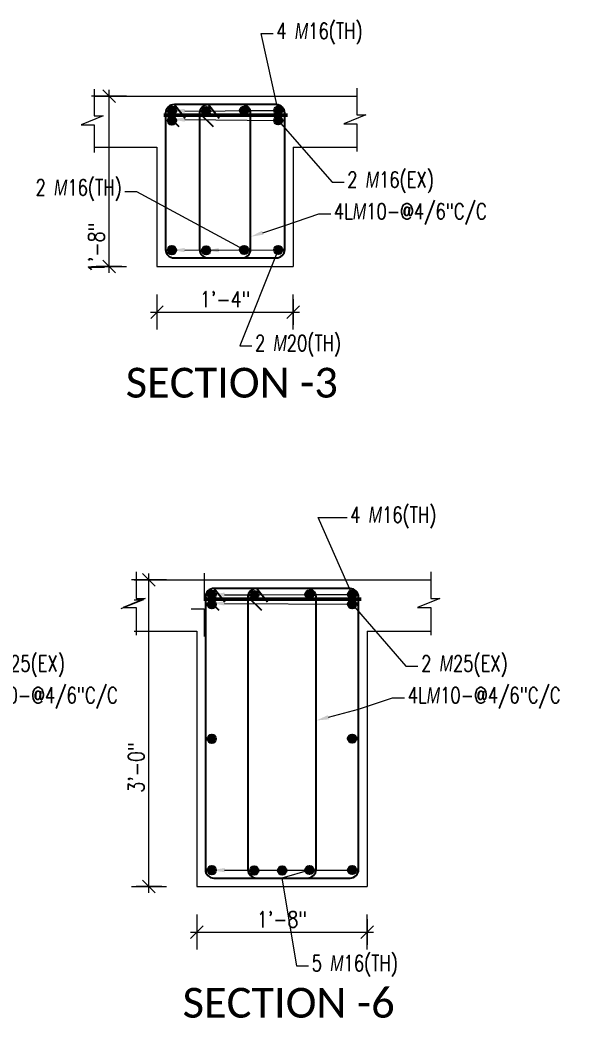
# Model space of a CAD drawing. Header units: inches. Extents: x 0 to 162649, y -36601 to -26324.
# Drawn here: x 157006.6 to 157072.5, y -36105.4 to -35988.2 of the extents above; entities that cross this region are included whole.
import ezdxf
from ezdxf import colors
from ezdxf.entities.mleader import LeaderData, LeaderLine
from ezdxf.math import Vec2, Vec3

# ---------------------------------------------------------------- set-up
doc = ezdxf.new("R2010")
doc.units = ezdxf.units.IN
doc.header["$MEASUREMENT"] = 0
for name, color, linetype, lineweight in [('Dim', 1, 'Continuous', 13), ('hatch', 252, 'Continuous', 0), ('OL_AR_Text', 140, 'Continuous', 5), ('Rein', 3, 'Continuous', 30), ('Stirrups', 191, 'Continuous', 25), ('TEXT', 7, 'Continuous', 9)]:
    doc.layers.add(name, color=color, linetype=linetype, lineweight=lineweight)
doc.styles.add('1-8 Annotative Text', font='calibri.ttf', dxfattribs={"height": 0.125})
doc.styles.add('DIM', font='simplex.shx', dxfattribs={"width": 0.75})
doc.styles.add('rmtext', font='romans.shx', dxfattribs={"width": 0.8})
doc.dimstyles.new('DIM-24', dxfattribs={"dimscale": 24, "dimtxt": 0.078125, "dimasz": 0.0625, "dimexe": 0.0625, "dimexo": 0.015625, "dimgap": 0.015625, "dimtad": 1, "dimdec": 1, "dimzin": 3, "dimdsep": 46, "dimlunit": 4, "dimtxsty": 'rmtext', "dimblk": 'OBLIQUE', "dimcen": 0.09375, "dimdle": 0.03125, "dimclrd": 1, "dimclre": 1, "dimclrt": 2, "dimadec": 0, "dimazin": 0, "dimtfac": 0.75, "dimtdec": 1, "dimtix": 1, "dimtmove": 0, "dimatfit": 3, "dimfxl": 0.0625, "dimfxlon": 1, "dimfrac": 1, "dimtolj": 1, "dimtzin": 0, "dimlwd": -1, "dimlwe": 5, "dimarcsym": 0})

# ---------------------------------------------------------------- blocks, each defined once
blk = doc.blocks.new('_Oblique')
for p, q in [((0, -1.375), (0, 1.375)), ((-0.495, -0.495), (0.495, 0.495))]:
    blk.add_line(p, q)
blk = doc.blocks.new('*D255')
at = {"layer": 'Defpoints', "color": 0, "transparency": 16777216}
for p in [(157022.68, -36017.19), (157038.68, -36017.19), (157038.68, -36022.54)]:
    blk.add_point(p, dxfattribs=at)
at = {"layer": 'Dim', "color": 1, "lineweight": 5, "transparency": 16777216}
for p, q in [((157022.68, -36021.04), (157022.68, -36024.04)), ((157038.68, -36021.04), (157038.68, -36024.04))]:
    blk.add_line(p, q, dxfattribs=at)
at = {"layer": 'Dim', "color": 1, "transparency": 16777216}
blk.add_line((157021.93, -36022.54), (157039.43, -36022.54), dxfattribs=at)
at = {"layer": 'Dim', "color": 1, "transparency": 16777216, "xscale": 1.5, "yscale": 1.5, "zscale": 1.5, "rotation": 180}
blk.add_blockref('_Oblique', (157022.68, -36022.54), dxfattribs=at)
at = {"layer": 'Dim', "color": 1, "transparency": 16777216, "xscale": 1.5, "yscale": 1.5, "zscale": 1.5}
blk.add_blockref('_Oblique', (157038.68, -36022.54), dxfattribs=at)
at = {"layer": 'Dim', "color": 2, "transparency": 16777216, "insert": (157030.68, -36021.05), "char_height": 1.875, "attachment_point": 5, "style": 'rmtext'}
blk.add_mtext('\\A1;1\'-4"', dxfattribs=at)
blk = doc.blocks.new('*D256')
at = {"layer": 'Defpoints', "color": 0, "transparency": 16777216}
for p in [(157017.05, -35997.19), (157022.68, -35997.19), (157022.68, -36017.19)]:
    blk.add_point(p, dxfattribs=at)
at = {"layer": 'Dim', "color": 1, "lineweight": 5, "transparency": 16777216}
for p, q in [((157018.55, -35997.19), (157015.55, -35997.19)), ((157018.55, -36017.19), (157015.55, -36017.19))]:
    blk.add_line(p, q, dxfattribs=at)
at = {"layer": 'Dim', "color": 1, "transparency": 16777216}
blk.add_line((157017.05, -36017.94), (157017.05, -35996.44), dxfattribs=at)
at = {"layer": 'Dim', "color": 1, "transparency": 16777216, "xscale": 1.5, "yscale": 1.5, "zscale": 1.5}
for p, rotation in [((157017.05, -35997.19), 90), ((157017.05, -36017.19), 270)]:
    blk.add_blockref('_Oblique', p, dxfattribs=dict(at, rotation=rotation))
at = {"layer": 'Dim', "color": 2, "transparency": 16777216, "insert": (157015.56, -36015.01), "char_height": 1.875, "attachment_point": 5, "rotation": 90, "style": 'rmtext'}
blk.add_mtext('\\A1;1\'-8"', dxfattribs=at)
blk = doc.blocks.new('*D261')
at = {"layer": 'Defpoints', "color": 0, "transparency": 16777216}
for p in [(157027.36, -36090), (157047.36, -36090), (157047.36, -36095.35)]:
    blk.add_point(p, dxfattribs=at)
at = {"layer": 'Dim', "color": 1, "lineweight": 5, "transparency": 16777216}
for p, q in [((157027.36, -36093.85), (157027.36, -36096.85)), ((157047.36, -36093.85), (157047.36, -36096.85))]:
    blk.add_line(p, q, dxfattribs=at)
at = {"layer": 'Dim', "color": 1, "transparency": 16777216}
blk.add_line((157026.61, -36095.35), (157048.11, -36095.35), dxfattribs=at)
at = {"layer": 'Dim', "color": 1, "transparency": 16777216, "xscale": 1.5, "yscale": 1.5, "zscale": 1.5, "rotation": 180}
blk.add_blockref('_Oblique', (157027.36, -36095.35), dxfattribs=at)
at = {"layer": 'Dim', "color": 1, "transparency": 16777216, "xscale": 1.5, "yscale": 1.5, "zscale": 1.5}
blk.add_blockref('_Oblique', (157047.36, -36095.35), dxfattribs=at)
at = {"layer": 'Dim', "color": 2, "transparency": 16777216, "insert": (157037.36, -36093.86), "char_height": 1.875, "attachment_point": 5, "style": 'rmtext'}
blk.add_mtext('\\A1;1\'-8"', dxfattribs=at)
blk = doc.blocks.new('*D262')
at = {"layer": 'Defpoints', "color": 0, "transparency": 16777216}
for p in [(157021.73, -36054), (157027.36, -36054), (157027.36, -36090)]:
    blk.add_point(p, dxfattribs=at)
at = {"layer": 'Dim', "color": 1, "transparency": 16777216}
blk.add_line((157021.73, -36090.75), (157021.73, -36053.25), dxfattribs=at)
at = {"layer": 'Dim', "color": 1, "lineweight": 5, "transparency": 16777216}
for p, q in [((157023.23, -36054), (157020.23, -36054)), ((157023.23, -36090), (157020.23, -36090))]:
    blk.add_line(p, q, dxfattribs=at)
at = {"layer": 'Dim', "color": 1, "transparency": 16777216, "xscale": 1.5, "yscale": 1.5, "zscale": 1.5}
for p, rotation in [((157021.73, -36054), 90), ((157021.73, -36090), 270)]:
    blk.add_blockref('_Oblique', p, dxfattribs=dict(at, rotation=rotation))
at = {"layer": 'Dim', "color": 2, "transparency": 16777216, "insert": (157020.24, -36076.02), "char_height": 1.875, "attachment_point": 5, "rotation": 90, "style": 'rmtext'}
blk.add_mtext('\\A1;3\'-0"', dxfattribs=at)

msp = doc.modelspace()

# ---------------------------------------------------------------- hatches: boundary and pattern name
at = {"layer": 'Rein'}
h = msp.add_hatch(color=256, dxfattribs=at)
h.dxf.hatch_style = 1
h.paths.add_polyline_path([(157024.94, -35998.91, 1), (157023.94, -35998.91, 1)])
h = msp.add_hatch(color=256, dxfattribs=at)
h.dxf.hatch_style = 1
h.paths.add_polyline_path([(157028.94, -35998.95, 1), (157027.94, -35998.95, 1)])
h = msp.add_hatch(color=256, dxfattribs=at)
h.dxf.hatch_style = 1
h.paths.add_polyline_path([(157033.43, -35998.89, 1), (157032.43, -35998.89, 1)])
h = msp.add_hatch(color=256, dxfattribs=at)
h.dxf.hatch_style = 1
h.paths.add_polyline_path([(157037.43, -35998.89, 1), (157036.43, -35998.89, 1)])
h = msp.add_hatch(color=256, dxfattribs=at)
h.dxf.hatch_style = 1
h.paths.add_polyline_path([(157024.94, -36000.06, 1), (157023.94, -36000.06, 1)])
h = msp.add_hatch(color=256, dxfattribs=at)
h.dxf.hatch_style = 1
h.paths.add_polyline_path([(157037.43, -36000.04, 1), (157036.43, -36000.04, 1)])
h = msp.add_hatch(color=256, dxfattribs=at)
h.dxf.hatch_style = 1
h.paths.add_polyline_path([(157024.94, -36015.27, 1), (157023.94, -36015.27, 1)])
h = msp.add_hatch(color=256, dxfattribs=at)
h.dxf.hatch_style = 1
h.paths.add_polyline_path([(157028.94, -36015.3, 1), (157027.94, -36015.3, 1)])
h = msp.add_hatch(color=256, dxfattribs=at)
h.dxf.hatch_style = 1
h.paths.add_polyline_path([(157033.43, -36015.25, 1), (157032.43, -36015.25, 1)])
h = msp.add_hatch(color=256, dxfattribs=at)
h.dxf.hatch_style = 1
h.paths.add_polyline_path([(157037.43, -36015.25, 1), (157036.43, -36015.25, 1)])
h = msp.add_hatch(color=256, dxfattribs=at)
h.dxf.hatch_style = 1
h.paths.add_polyline_path([(157029.61, -36055.72, 1), (157028.61, -36055.72, 1)])
h = msp.add_hatch(color=256, dxfattribs=at)
h.dxf.hatch_style = 1
h.paths.add_polyline_path([(157034.61, -36055.76, 1), (157033.61, -36055.76, 1)])
h = msp.add_hatch(color=256, dxfattribs=at)
h.dxf.hatch_style = 1
h.paths.add_polyline_path([(157041.1, -36055.7, 1), (157040.1, -36055.7, 1)])
h = msp.add_hatch(color=256, dxfattribs=at)
h.dxf.hatch_style = 1
h.paths.add_polyline_path([(157046.1, -36055.7, 1), (157045.1, -36055.7, 1)])
h = msp.add_hatch(color=256, dxfattribs=at)
h.dxf.hatch_style = 1
h.paths.add_polyline_path([(157029.61, -36056.87, 1), (157028.61, -36056.87, 1)])
h = msp.add_hatch(color=256, dxfattribs=at)
h.dxf.hatch_style = 1
h.paths.add_polyline_path([(157046.1, -36056.85, 1), (157045.1, -36056.85, 1)])
h = msp.add_hatch(color=256, dxfattribs=at)
h.dxf.hatch_style = 1
h.paths.add_polyline_path([(157029.61, -36072.65, 1), (157028.61, -36072.65, 1)])
h = msp.add_hatch(color=256, dxfattribs=at)
h.dxf.hatch_style = 1
h.paths.add_polyline_path([(157046.1, -36072.63, 1), (157045.1, -36072.63, 1)])
h = msp.add_hatch(color=256, dxfattribs=at)
h.dxf.hatch_style = 1
h.paths.add_polyline_path([(157029.61, -36088.08, 1), (157028.61, -36088.08, 1)])
h = msp.add_hatch(color=256, dxfattribs=at)
h.dxf.hatch_style = 1
h.paths.add_polyline_path([(157034.61, -36088.11, 1), (157033.61, -36088.11, 1)])
h = msp.add_hatch(color=256, dxfattribs=at)
h.dxf.hatch_style = 1
h.paths.add_polyline_path([(157037.89, -36088.11, 1), (157036.89, -36088.11, 1)])
h = msp.add_hatch(color=256, dxfattribs=at)
h.dxf.hatch_style = 1
h.paths.add_polyline_path([(157041.1, -36088.06, 1), (157040.1, -36088.06, 1)])
h = msp.add_hatch(color=256, dxfattribs=at)
h.dxf.hatch_style = 1
h.paths.add_polyline_path([(157046.1, -36088.06, 1), (157045.1, -36088.06, 1)])

# ---------------------------------------------------------------- linework, layer by layer
at = {"layer": 'Dim', "lineweight": 60}
for p, q in [((157023.5, -35999.44), (157038, -35999.44)), ((157028.18, -36056.25), (157046.68, -36056.25))]:
    msp.add_line(p, q, dxfattribs=at)
at = {"layer": 'hatch'}
for p, q in [((157046.15, -35996.25), (157046.15, -35999.38)), ((157015.31, -35996.39), (157015.31, -35999.52)), ((157015.31, -35997.19), (157046.15, -35997.19)), ((157016.36, -35999.52), (157013.76, -36000.58)), ((157015.31, -35999.52), (157016.36, -35999.52)), ((157047.21, -35999.38), (157044.61, -36000.44)), ((157046.15, -35999.38), (157047.21, -35999.38)), ((157013.76, -36000.58), (157015.31, -36000.58)), ((157015.31, -36000.58), (157015.31, -36003.82)), ((157044.61, -36000.44), (157046.15, -36000.44)), ((157046.15, -36000.44), (157046.15, -36003.68)), ((157015.31, -36003.19), (157022.68, -36003.19)), ((157022.68, -36003.19), (157022.68, -36017.19)), ((157038.68, -36003.19), (157038.68, -36017.19)), ((157038.68, -36003.19), (157046.15, -36003.19)), ((157022.68, -36017.19), (157038.68, -36017.19)), ((157020.23, -36053.06), (157020.23, -36056.19)), ((157028.23, -36053.2), (157028.23, -36056.33)), ((157054.83, -36053.06), (157054.83, -36056.19)), ((157019.98, -36054), (157054.83, -36054)), ((157021.04, -36056.33), (157018.44, -36057.39)), ((157021.29, -36056.19), (157018.69, -36057.25)), ((157021.29, -36056.19), (157018.69, -36057.25)), ((157018.69, -36057.25), (157020.23, -36057.25)), ((157019.98, -36056.33), (157021.04, -36056.33)), ((157020.23, -36056.19), (157021.29, -36056.19)), ((157020.23, -36057.25), (157020.23, -36060.49)), ((157055.89, -36056.19), (157053.28, -36057.25)), ((157053.28, -36057.25), (157054.83, -36057.25)), ((157054.83, -36056.19), (157055.89, -36056.19)), ((157054.83, -36057.25), (157054.83, -36060.49)), ((157026.69, -36057.39), (157028.23, -36057.39)), ((157028.23, -36057.39), (157028.23, -36060.63)), ((157019.98, -36060), (157027.36, -36060)), ((157027.36, -36060), (157027.36, -36090)), ((157047.36, -36060), (157047.36, -36090)), ((157047.36, -36060), (157054.83, -36060)), ((157027.36, -36090), (157047.36, -36090))]:
    msp.add_line(p, q, dxfattribs=at)
at = {"layer": 'Rein'}
for centre in [(157024.44, -35998.91), (157028.44, -35998.95), (157032.93, -35998.89), (157036.93, -35998.89), (157024.44, -36000.06), (157036.93, -36000.04), (157024.44, -36015.27), (157028.44, -36015.3), (157032.93, -36015.25), (157036.93, -36015.25), (157029.11, -36055.72), (157034.11, -36055.76), (157040.6, -36055.7), (157045.6, -36055.7), (157029.11, -36056.87), (157045.6, -36056.85), (157029.11, -36072.65), (157045.6, -36072.63), (157029.11, -36088.08), (157034.11, -36088.11), (157037.39, -36088.11), (157040.6, -36088.06), (157045.6, -36088.06)]:
    msp.add_circle(centre, 0.5, dxfattribs=at)
at = {"layer": 'Stirrups', "lineweight": 30}
for p, q in [((157024.72, -35998.19), (157025.98, -35999.76)), ((157028.72, -35998.19), (157029.98, -35999.76)), ((157023.68, -35999.19), (157025.26, -36000.75)), ((157027.68, -35999.19), (157029.26, -36000.75)), ((157028.36, -36056), (157029.94, -36057.56)), ((157029.39, -36055), (157030.66, -36056.57)), ((157033.36, -36056), (157034.94, -36057.56)), ((157034.39, -36055), (157035.66, -36056.57))]:
    msp.add_line(p, q, dxfattribs=at)
for points in [[(157024.68, -36016.19), (157036.68, -36016.19, 0.414214), (157037.68, -36015.19), (157037.68, -35999.19, 0.404381), (157036.72, -35998.19), (157024.72, -35998.19, 0.424115), (157023.68, -35999.19), (157023.68, -36015.19, 0.414214)], [(157028.68, -36016.19), (157032.68, -36016.19, 0.414214), (157033.68, -36015.19), (157033.68, -35999.19, 0.404381), (157032.72, -35998.19), (157028.72, -35998.19, 0.424115), (157027.68, -35999.19), (157027.68, -36015.19, 0.414214)], [(157029.36, -36089), (157045.36, -36089, 0.414214), (157046.36, -36088), (157046.36, -36056, 0.404381), (157045.39, -36055), (157029.39, -36055, 0.424115), (157028.36, -36056), (157028.36, -36088, 0.414214)], [(157034.36, -36089), (157040.36, -36089, 0.414214), (157041.36, -36088), (157041.36, -36056, 0.404381), (157040.39, -36055), (157034.39, -36055, 0.424115), (157033.36, -36056), (157033.36, -36088, 0.414214)]]:
    msp.add_lwpolyline(points, format="xyb", close=True, dxfattribs=at)

# ---------------------------------------------------------------- texts
at = {"layer": 'OL_AR_Text', "char_height": 3.5, "width": 2.6734445e-317, "attachment_point": 1, "style": '1-8 Annotative Text'}
for s, insert in [('SECTION -3', (157019.01, -36029.09)), ('SECTION -6', (157025.69, -36101.9))]:
    msp.add_mtext(s, dxfattribs=dict(at, insert=insert))

# ---------------------------------------------------------------- dimensions: what is measured, and where the dimension line sits
at = {"layer": 'Dim'}
for base, p1, p2, picture, middle in [((157017.05, -35997.19), (157022.68, -36017.19), (157022.68, -35997.19), '*D256', (157017.05, -36015.01)), ((157021.73, -36054), (157027.36, -36090), (157027.36, -36054), '*D262', (157021.73, -36076.02))]:
    dim = msp.add_linear_dim(base=base, p1=p1, p2=p2, angle=90, dimstyle='DIM-24', dxfattribs=at)
    dim.commit()
    dim.dimension.update_dxf_attribs({"geometry": picture, "text_midpoint": middle, "dimtype": 160})
for base, p1, p2, picture, middle in [((157038.68, -36022.54), (157022.68, -36017.19), (157038.68, -36017.19), '*D255', (157030.68, -36021.05)), ((157047.36, -36095.35), (157027.36, -36090), (157047.36, -36090), '*D261', (157037.36, -36093.86))]:
    dim = msp.add_linear_dim(base=base, p1=p1, p2=p2, dimstyle='DIM-24', dxfattribs=at)
    dim.commit()
    dim.dimension.update_dxf_attribs({"geometry": picture, "text_midpoint": middle})

# ---------------------------------------------------------------- leaders
at = {"layer": 'TEXT'}
ml = msp.add_multileader_mtext('Standard', dxfattribs=at)
ml.set_content('4 {\\Fgothici|c0;M}16(TH) ', color=256, style='DIM')
ml.set_leader_properties(color=1, linetype='ByLayer', lineweight=9)
ml.build(insert=Vec2(0, 0))
ml.multileader.update_dxf_attribs({"text_right_attachment_type": 2, "dogleg_length": 0.25, "arrow_head_size": 1.5, "scale": 32})
ctx = ml.context
ctx.base_point, ctx.scale, ctx.char_height, ctx.arrow_head_size, ctx.landing_gap_size, ctx.plane_origin = Vec3(157036.33, -35989.85), 32, 1.875, 1.5, 0.375, Vec3(157047.43, -35997.95)
ctx.right_attachment = 2
notes = []
notes.append((ctx, [(0, (1, 1, 0), (157034.93, -35989.85), (1, 0), 1.4, [(3, [(157024.44, -35998.91), (157028.44, -35998.95), (157032.93, -35998.89), (157036.93, -35998.89)], 0, [])])]))
ctx.mtext.insert, ctx.mtext.flow_direction = Vec3(157036.71, -35988.6), 5
ml = msp.add_multileader_mtext('Standard', dxfattribs=at)
ml.set_content('2 {\\Fgothici|c0;M}16(EX) ', color=256, style='DIM')
ml.set_leader_properties(color=1, linetype='ByLayer', lineweight=9)
ml.build(insert=Vec2(0, 0))
ml.multileader.update_dxf_attribs({"text_right_attachment_type": 2, "dogleg_length": 0.25, "arrow_head_size": 1.5, "scale": 32})
ctx = ml.context
ctx.base_point, ctx.scale, ctx.char_height, ctx.arrow_head_size, ctx.landing_gap_size, ctx.plane_origin = Vec3(157044.66, -36007.31), 32, 1.875, 1.5, 0.375, Vec3(157045.47, -36005.26)
ctx.right_attachment = 2
notes.append((ctx, [(0, (1, 1, 0), (157043.25, -36007.31), (1, 0), 1.4, [(3, [(157024.44, -35999.93), (157036.93, -36000.04)], 0, [])])]))
ctx.mtext.insert, ctx.mtext.flow_direction = Vec3(157045.03, -36006.06), 5
ml = msp.add_multileader_mtext('Standard', dxfattribs=at)
ml.set_content('2 {\\Fgothici|c0;M}16(TH) ', color=256, style='DIM')
ml.set_leader_properties(color=1, linetype='ByLayer', lineweight=9)
ml.build(insert=Vec2(0, 0))
ml.multileader.update_dxf_attribs({"text_right_attachment_type": 2, "dogleg_length": 0.25, "arrow_head_size": 1.5, "scale": 32})
ctx = ml.context
ctx.base_point, ctx.scale, ctx.char_height, ctx.arrow_head_size, ctx.landing_gap_size, ctx.plane_origin = Vec3(157007.32, -36008.23), 32, 1.875, 1.5, 0.375, Vec3(157047.43, -36014.31)
ctx.right_attachment, ctx.text_align_type = 2, 2
notes.append((ctx, [(1, (1, 1, 0), (157020.32, -36008.41), (-1, 0), 1.4, [(2, [(157028.44, -36015.3), (157032.93, -36015.25)], 0, [])])]))
ctx.mtext.insert, ctx.mtext.alignment, ctx.mtext.flow_direction = Vec3(157018.54, -36006.98), 3, 5
ml = msp.add_multileader_mtext('Standard', dxfattribs=at)
ml.set_content('4L{\\Fgothici|c0;M}10-@4/6"C/C ', color=256, style='DIM')
ml.set_leader_properties(color=1, linetype='ByLayer', lineweight=9)
ml.build(insert=Vec2(0, 0))
ml.multileader.update_dxf_attribs({"text_right_attachment_type": 2, "dogleg_length": 0.25, "arrow_head_size": 1.5, "scale": 32})
ctx = ml.context
ctx.base_point, ctx.scale, ctx.char_height, ctx.arrow_head_size, ctx.landing_gap_size, ctx.plane_origin = Vec3(157043.09, -36011.03), 32, 1.875, 1.5, 0.375, Vec3(157053.62, -36020.79)
ctx.right_attachment = 2
notes.append((ctx, [(0, (1, 1, 0), (157041.69, -36011.03), (1, 0), 1.4, [(1, [(157033.68, -36013.7), (157037.68, -36012.37)], 0, [])])]))
ctx.mtext.insert, ctx.mtext.flow_direction = Vec3(157043.46, -36009.78), 5
ml = msp.add_multileader_mtext('Standard', dxfattribs=at)
ml.set_content('2 {\\Fgothici|c0;M}20(TH) ', color=256, style='DIM')
ml.set_leader_properties(color=1, linetype='ByLayer', lineweight=9)
ml.build(insert=Vec2(0, 0))
ml.multileader.update_dxf_attribs({"text_right_attachment_type": 2, "dogleg_length": 0.25, "arrow_head_size": 1.5, "scale": 32})
ctx = ml.context
ctx.base_point, ctx.scale, ctx.char_height, ctx.arrow_head_size, ctx.landing_gap_size, ctx.plane_origin = Vec3(157033.81, -36026.5), 32, 1.875, 1.5, 0.375, Vec3(157045.47, -36024.45)
ctx.right_attachment = 2
notes.append((ctx, [(0, (1, 1, 0), (157032.41, -36026.5), (1, 0), 1.4, [(3, [(157024.44, -36015.27), (157036.93, -36015.25)], 0, [])])]))
ctx.mtext.insert, ctx.mtext.flow_direction = Vec3(157034.19, -36025.25), 5
ml = msp.add_multileader_mtext('Standard', dxfattribs=at)
ml.set_content('4 {\\Fgothici|c0;M}16(TH) ', color=256, style='DIM')
ml.set_leader_properties(color=1, linetype='ByLayer', lineweight=9)
ml.build(insert=Vec2(0, 0))
ml.multileader.update_dxf_attribs({"text_right_attachment_type": 2, "dogleg_length": 0.25, "arrow_head_size": 1.5, "scale": 32})
ctx = ml.context
ctx.base_point, ctx.scale, ctx.char_height, ctx.arrow_head_size, ctx.landing_gap_size, ctx.plane_origin = Vec3(157045.01, -36046.66), 32, 1.875, 1.5, 0.375, Vec3(157054.11, -36054.76)
ctx.right_attachment = 2
notes.append((ctx, [(0, (1, 1, 0), (157041.6, -36046.66), (1, 0), 3.4, [(3, [(157029.11, -36055.72), (157034.11, -36055.76), (157040.6, -36055.7), (157045.6, -36055.7)], 0, [])])]))
ctx.mtext.insert, ctx.mtext.flow_direction = Vec3(157045.38, -36045.41), 5
ml = msp.add_multileader_mtext('Standard', dxfattribs=at)
ml.set_content('2 {\\Fgothici|c0;M}25(EX) ', color=256, style='DIM')
ml.set_leader_properties(color=1, linetype='ByLayer', lineweight=9)
ml.build(insert=Vec2(0, 0))
ml.multileader.update_dxf_attribs({"text_right_attachment_type": 2, "dogleg_length": 0.25, "arrow_head_size": 1.5, "scale": 32})
ctx = ml.context
ctx.base_point, ctx.scale, ctx.char_height, ctx.arrow_head_size, ctx.landing_gap_size, ctx.plane_origin = Vec3(157001.32, -36064.12), 32, 1.875, 1.5, 0.375, Vec3(157002.13, -36062.07)
ctx.right_attachment = 2
notes.append((ctx, [(0, (1, 1, 0), (156999.91, -36064.12), (1, 0), 1.4, [(3, [(156981.1, -36056.74), (156993.59, -36056.85)], 0, [])])]))
ctx.mtext.insert, ctx.mtext.flow_direction = Vec3(157001.69, -36062.87), 5
ml = msp.add_multileader_mtext('Standard', dxfattribs=at)
ml.set_content('2 {\\Fgothici|c0;M}25(EX) ', color=256, style='DIM')
ml.set_leader_properties(color=1, linetype='ByLayer', lineweight=9)
ml.build(insert=Vec2(0, 0))
ml.multileader.update_dxf_attribs({"text_right_attachment_type": 2, "dogleg_length": 0.25, "arrow_head_size": 1.5, "scale": 32})
ctx = ml.context
ctx.base_point, ctx.scale, ctx.char_height, ctx.arrow_head_size, ctx.landing_gap_size, ctx.plane_origin = Vec3(157053.33, -36064.12), 32, 1.875, 1.5, 0.375, Vec3(157052.15, -36062.07)
ctx.right_attachment = 2
notes.append((ctx, [(0, (1, 1, 0), (157051.93, -36064.12), (1, 0), 1.4, [(3, [(157029.11, -36056.74), (157045.6, -36056.85)], 0, [])])]))
ctx.mtext.insert, ctx.mtext.flow_direction = Vec3(157053.71, -36062.87), 5
ml = msp.add_multileader_mtext('Standard', dxfattribs=at)
ml.set_content('4L{\\Fgothici|c0;M}10-@4/6"C/C ', color=256, style='DIM')
ml.set_leader_properties(color=1, linetype='ByLayer', lineweight=9)
ml.build(insert=Vec2(0, 0))
ml.multileader.update_dxf_attribs({"text_right_attachment_type": 2, "dogleg_length": 0.25, "arrow_head_size": 1.5, "scale": 32})
ctx = ml.context
ctx.base_point, ctx.scale, ctx.char_height, ctx.arrow_head_size, ctx.landing_gap_size, ctx.plane_origin = Vec3(156999.75, -36067.85), 32, 1.875, 1.5, 0.375, Vec3(157010.28, -36077.6)
ctx.right_attachment = 2
notes.append((ctx, [(0, (1, 1, 0), (156998.34, -36067.85), (1, 0), 1.4, [(1, [(156990.34, -36070.51), (156994.34, -36069.18)], 0, [])])]))
ctx.mtext.insert, ctx.mtext.flow_direction = Vec3(157000.12, -36066.6), 5
ml = msp.add_multileader_mtext('Standard', dxfattribs=at)
ml.set_content('4L{\\Fgothici|c0;M}10-@4/6"C/C ', color=256, style='DIM')
ml.set_leader_properties(color=1, linetype='ByLayer', lineweight=9)
ml.build(insert=Vec2(0, 0))
ml.multileader.update_dxf_attribs({"text_right_attachment_type": 2, "dogleg_length": 0.25, "arrow_head_size": 1.5, "scale": 32})
ctx = ml.context
ctx.base_point, ctx.scale, ctx.char_height, ctx.arrow_head_size, ctx.landing_gap_size, ctx.plane_origin = Vec3(157051.76, -36067.85), 32, 1.875, 1.5, 0.375, Vec3(157060.3, -36077.6)
ctx.right_attachment = 2
notes.append((ctx, [(0, (1, 1, 0), (157050.36, -36067.85), (1, 0), 1.4, [(1, [(157041.36, -36070.51), (157046.36, -36069.18)], 0, [])])]))
ctx.mtext.insert, ctx.mtext.flow_direction = Vec3(157052.14, -36066.6), 5
ml = msp.add_multileader_mtext('Standard', dxfattribs=at)
ml.set_content('5 {\\Fgothici|c0;M}16(TH) ', color=256, style='DIM')
ml.set_leader_properties(color=1, linetype='ByLayer', lineweight=9)
ml.build(insert=Vec2(0, 0))
ml.multileader.update_dxf_attribs({"text_right_attachment_type": 2, "dogleg_length": 0.25, "arrow_head_size": 1.5, "scale": 32})
ctx = ml.context
ctx.base_point, ctx.scale, ctx.char_height, ctx.arrow_head_size, ctx.landing_gap_size, ctx.plane_origin = Vec3(157040.49, -36099.31), 32, 1.875, 1.5, 0.375, Vec3(157052.15, -36081.26)
ctx.right_attachment = 2
notes.append((ctx, [(0, (1, 1, 0), (157039.08, -36099.31), (1, 0), 1.4, [(4, [(157029.11, -36088.08), (157045.6, -36088.06), (157034.61, -36088.11), (157040.6, -36088.06), (157037.36, -36089)], 0, [])])]))
ctx.mtext.insert, ctx.mtext.flow_direction = Vec3(157040.86, -36098.06), 5
for ctx, leaders in notes:
    for number, flags, end, landing, length, lines in leaders:
        leader = LeaderData()
        leader.index, (leader.has_last_leader_line, leader.has_dogleg_vector, leader.attachment_direction) = number, flags
        leader.last_leader_point, leader.dogleg_vector, leader.dogleg_length = Vec3(end), Vec3(landing), length
        for number, points, colour, breaks in lines:
            line = LeaderLine()
            line.index, line.vertices, line.color, line.breaks = number, Vec3.list(points), colors.encode_raw_color(colour), breaks
            leader.lines.append(line)
        ctx.leaders.append(leader)

doc.saveas('drawing.dxf')
